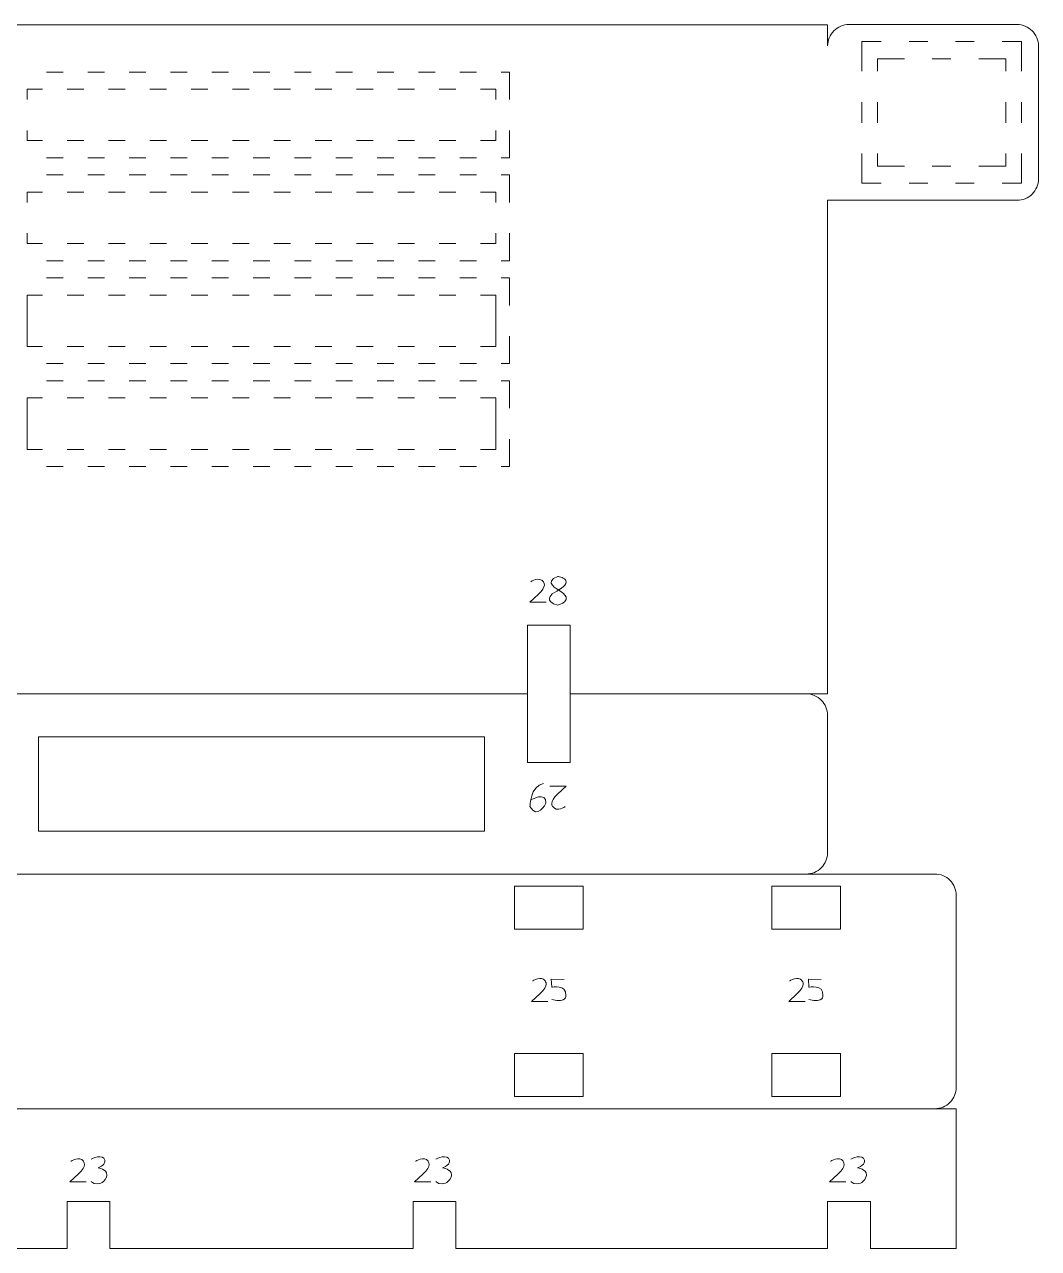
# Model space of a CAD drawing. Header units: centimetres. Extents: x -25 to 25, y -32.5 to 32.5.
# Drawn here: x 10.43 to 17.59, y -24 to -15.37 of the extents above; entities that cross this region are included whole.
import ezdxf

# ---------------------------------------------------------------- set-up
doc = ezdxf.new("R2010")
doc.units = ezdxf.units.CM
doc.header["$MEASUREMENT"] = 0
doc.layers.add('Capa 1', color=7, linetype='Continuous')

msp = doc.modelspace()

# ---------------------------------------------------------------- linework, layer by layer
at = {"layer": 'Capa 1', "color": 250, "lineweight": 9}
for points, knots in [([(10.22779, -20.09162), (10.22779, -20.09162), (10.22779, -19.60742), (10.22779, -19.60742), (10.22779, -19.60742), (10.22779, -19.60742), (9.92521, -19.60742), (9.92521, -19.60742), (9.92521, -19.60742), (9.92521, -19.60742), (9.92521, -20.09162), (9.92521, -20.09162), (9.92521, -20.09162), (9.92521, -20.09162), (8.10964, -20.09162), (8.10964, -20.09162), (8.10964, -20.09162), (8.10964, -20.09162), (8.10964, -16.60907), (8.10964, -16.60907), (8.10964, -16.60907), (8.10964, -16.60907), (6.77267, -16.60907), (6.77267, -16.60907), (6.77267, -16.60907), (6.73257, -16.60912), (6.69405, -16.59311), (6.66576, -16.56486), (6.66576, -16.56486), (6.63747, -16.53657), (6.62141, -16.4979), (6.62141, -16.4578), (6.62141, -16.4578), (6.62141, -16.4578), (6.62141, -15.51972), (6.62141, -15.51972), (6.62141, -15.51972), (6.62136, -15.47962), (6.63727, -15.44119), (6.66562, -15.41281), (6.66562, -15.41281), (6.69396, -15.38442), (6.73257, -15.36845), (6.77267, -15.36845), (6.77267, -15.36845), (6.77267, -15.36845), (7.95833, -15.36845), (7.95833, -15.36845), (7.95833, -15.36845), (7.99842, -15.36841), (8.03699, -15.38437), (8.06529, -15.41266), (8.06529, -15.41266), (8.09358, -15.44091), (8.10959, -15.47962), (8.10964, -15.51972), (8.10964, -15.51972), (8.10964, -15.51972), (8.10964, -15.37108), (8.10964, -15.37108), (8.10964, -15.37108), (8.10964, -15.37108), (16.09818, -15.37108), (16.09818, -15.37108), (16.09818, -15.37108), (16.09818, -15.37108), (16.09818, -15.51972), (16.09818, -15.51972), (16.09818, -15.51972), (16.09818, -15.47962), (16.11404, -15.44119), (16.14239, -15.41281), (16.14239, -15.41281), (16.17073, -15.38442), (16.20939, -15.36845), (16.24949, -15.36845), (16.24949, -15.36845), (16.24949, -15.36845), (17.43514, -15.36845), (17.43514, -15.36845), (17.43514, -15.36845), (17.47524, -15.36841), (17.51386, -15.38451), (17.54206, -15.41266), (17.54206, -15.41266), (17.57026, -15.44086), (17.58641, -15.47962), (17.58641, -15.51972), (17.58641, -15.51972), (17.58641, -15.51972), (17.58641, -16.4578), (17.58641, -16.4578), (17.58641, -16.4578), (17.58646, -16.4979), (17.57035, -16.53652), (17.5422, -16.56472), (17.5422, -16.56472), (17.514, -16.59292), (17.47524, -16.60907), (17.43514, -16.60907), (17.43514, -16.60907), (17.43514, -16.60907), (16.09818, -16.60907), (16.09818, -16.60907), (16.09818, -16.60907), (16.09818, -16.60907), (16.09818, -20.09162), (16.09818, -20.09162), (16.09818, -20.09162), (16.09818, -20.09162), (14.28261, -20.09162), (14.28261, -20.09162), (14.28261, -20.09162), (14.28261, -20.09162), (14.28261, -19.60742), (14.28261, -19.60742), (14.28261, -19.60742), (14.28261, -19.60742), (13.97998, -19.60742), (13.97998, -19.60742), (13.97998, -19.60742), (13.97998, -19.60742), (13.97998, -20.09162), (13.97998, -20.09162), (13.97998, -20.09162), (13.97998, -20.09162), (10.22779, -20.09162), (10.22779, -20.09162)], [0, 0, 0, 0, 0.030303, 0.030303, 0.030303, 0.030303, 0.0606061, 0.0606061, 0.0606061, 0.0606061, 0.0909091, 0.0909091, 0.0909091, 0.0909091, 0.1212121, 0.1212121, 0.1212121, 0.1212121, 0.1515152, 0.1515152, 0.1515152, 0.1515152, 0.1818182, 0.1818182, 0.1818182, 0.1818182, 0.2121212, 0.2121212, 0.2121212, 0.2121212, 0.2424242, 0.2424242, 0.2424242, 0.2424242, 0.2727273, 0.2727273, 0.2727273, 0.2727273, 0.3030303, 0.3030303, 0.3030303, 0.3030303, 0.3333333, 0.3333333, 0.3333333, 0.3333333, 0.3636364, 0.3636364, 0.3636364, 0.3636364, 0.3939394, 0.3939394, 0.3939394, 0.3939394, 0.4242424, 0.4242424, 0.4242424, 0.4242424, 0.4545455, 0.4545455, 0.4545455, 0.4545455, 0.4848485, 0.4848485, 0.4848485, 0.4848485, 0.5151515, 0.5151515, 0.5151515, 0.5151515, 0.5454545, 0.5454545, 0.5454545, 0.5454545, 0.5757576, 0.5757576, 0.5757576, 0.5757576, 0.6060606, 0.6060606, 0.6060606, 0.6060606, 0.6363636, 0.6363636, 0.6363636, 0.6363636, 0.6666667, 0.6666667, 0.6666667, 0.6666667, 0.6969697, 0.6969697, 0.6969697, 0.6969697, 0.7272727, 0.7272727, 0.7272727, 0.7272727, 0.7575758, 0.7575758, 0.7575758, 0.7575758, 0.7878788, 0.7878788, 0.7878788, 0.7878788, 0.8181818, 0.8181818, 0.8181818, 0.8181818, 0.8484848, 0.8484848, 0.8484848, 0.8484848, 0.8787879, 0.8787879, 0.8787879, 0.8787879, 0.9090909, 0.9090909, 0.9090909, 0.9090909, 0.9393939, 0.9393939, 0.9393939, 0.9393939, 1, 1, 1, 1]), ([(14.28256, -20.09162), (14.28256, -20.09162), (14.28256, -20.57581), (14.28256, -20.57581), (14.28256, -20.57581), (14.28256, -20.57581), (13.97998, -20.57581), (13.97998, -20.57581), (13.97998, -20.57581), (13.97998, -20.57581), (13.97998, -20.09162), (13.97998, -20.09162)], [0, 0, 0, 0, 0.25, 0.25, 0.25, 0.25, 0.5, 0.5, 0.5, 0.5, 1, 1, 1, 1]), ([(15.94681, -21.36253), (15.98696, -21.36253), (16.02547, -21.3465), (16.05382, -21.31813), (16.05382, -21.31813), (16.08219, -21.28973), (16.09813, -21.25141), (16.09813, -21.21122), (16.09813, -21.21122), (16.09813, -21.21122), (16.09813, -20.24293), (16.09813, -20.24293), (16.09813, -20.24293), (16.09808, -20.20278), (16.08209, -20.16428), (16.05368, -20.13592), (16.05368, -20.13592), (16.02527, -20.10756), (15.98696, -20.09162), (15.94681, -20.09162)], [0, 0, 0, 0, 0.1666667, 0.1666667, 0.1666667, 0.1666667, 0.3333333, 0.3333333, 0.3333333, 0.3333333, 0.5, 0.5, 0.5, 0.5, 0.6666667, 0.6666667, 0.6666667, 0.6666667, 1, 1, 1, 1]), ([(13.67736, -21.05995), (13.67736, -21.05995), (10.53037, -21.05995), (10.53037, -21.05995), (10.53037, -21.05995), (10.53037, -21.05995), (10.53037, -20.39424), (10.53037, -20.39424), (10.53037, -20.39424), (10.53037, -20.39424), (13.67736, -20.39424), (13.67736, -20.39424), (13.67736, -20.39424), (13.67736, -20.39424), (13.67736, -21.05995), (13.67736, -21.05995)], [0, 0, 0, 0, 0.2, 0.2, 0.2, 0.2, 0.4, 0.4, 0.4, 0.4, 0.6, 0.6, 0.6, 0.6, 1, 1, 1, 1]), ([(16.8546, -23.01828), (16.89475, -23.01823), (16.93327, -23.00227), (16.96161, -22.97383), (16.96161, -22.97383), (16.99, -22.94544), (17.00591, -22.90711), (17.00591, -22.86697), (17.00591, -22.86697), (17.00591, -22.86697), (17.00591, -21.5138), (17.00591, -21.5138), (17.00591, -21.5138), (17.00587, -21.47365), (16.9899, -21.43518), (16.96151, -21.40679), (16.96151, -21.40679), (16.93308, -21.3784), (16.89475, -21.36249), (16.8546, -21.36253), (16.8546, -21.36253), (16.8546, -21.36253), (7.35307, -21.36253), (7.35307, -21.36253), (7.35307, -21.36253), (7.31292, -21.36253), (7.2744, -21.3785), (7.24606, -21.40693), (7.24606, -21.40693), (7.21767, -21.43532), (7.20176, -21.47365), (7.20176, -21.5138), (7.20176, -21.5138), (7.20176, -21.5138), (7.20176, -22.86697), (7.20176, -22.86697), (7.20176, -22.86697), (7.20181, -22.90711), (7.21777, -22.94564), (7.24621, -22.97398), (7.24621, -22.97398), (7.27459, -23.00237), (7.31292, -23.01828), (7.35307, -23.01828)], [0, 0, 0, 0, 0.0833333, 0.0833333, 0.0833333, 0.0833333, 0.1666667, 0.1666667, 0.1666667, 0.1666667, 0.25, 0.25, 0.25, 0.25, 0.3333333, 0.3333333, 0.3333333, 0.3333333, 0.4166667, 0.4166667, 0.4166667, 0.4166667, 0.5, 0.5, 0.5, 0.5, 0.5833333, 0.5833333, 0.5833333, 0.5833333, 0.6666667, 0.6666667, 0.6666667, 0.6666667, 0.75, 0.75, 0.75, 0.75, 0.8333333, 0.8333333, 0.8333333, 0.8333333, 1, 1, 1, 1]), ([(13.88917, -21.75162), (13.88917, -21.75162), (13.88917, -21.44903), (13.88917, -21.44903), (13.88917, -21.44903), (13.88917, -21.44903), (14.37332, -21.44903), (14.37332, -21.44903), (14.37332, -21.44903), (14.37332, -21.44903), (14.37332, -21.75162), (14.37332, -21.75162), (14.37332, -21.75162), (14.37332, -21.75162), (13.88917, -21.75162), (13.88917, -21.75162)], [0, 0, 0, 0, 0.2, 0.2, 0.2, 0.2, 0.4, 0.4, 0.4, 0.4, 0.6, 0.6, 0.6, 0.6, 1, 1, 1, 1]), ([(15.70474, -21.75162), (15.70474, -21.75162), (15.70474, -21.44903), (15.70474, -21.44903), (15.70474, -21.44903), (15.70474, -21.44903), (16.18889, -21.44903), (16.18889, -21.44903), (16.18889, -21.44903), (16.18889, -21.44903), (16.18889, -21.75162), (16.18889, -21.75162), (16.18889, -21.75162), (16.18889, -21.75162), (15.70474, -21.75162), (15.70474, -21.75162)], [0, 0, 0, 0, 0.2, 0.2, 0.2, 0.2, 0.4, 0.4, 0.4, 0.4, 0.6, 0.6, 0.6, 0.6, 1, 1, 1, 1]), ([(13.88917, -22.62917), (13.88917, -22.62917), (13.88917, -22.93176), (13.88917, -22.93176), (13.88917, -22.93176), (13.88917, -22.93176), (14.37332, -22.93176), (14.37332, -22.93176), (14.37332, -22.93176), (14.37332, -22.93176), (14.37332, -22.62917), (14.37332, -22.62917), (14.37332, -22.62917), (14.37332, -22.62917), (13.88917, -22.62917), (13.88917, -22.62917)], [0, 0, 0, 0, 0.2, 0.2, 0.2, 0.2, 0.4, 0.4, 0.4, 0.4, 0.6, 0.6, 0.6, 0.6, 1, 1, 1, 1]), ([(15.70474, -22.62917), (15.70474, -22.62917), (15.70474, -22.93176), (15.70474, -22.93176), (15.70474, -22.93176), (15.70474, -22.93176), (16.18889, -22.93176), (16.18889, -22.93176), (16.18889, -22.93176), (16.18889, -22.93176), (16.18889, -22.62917), (16.18889, -22.62917), (16.18889, -22.62917), (16.18889, -22.62917), (15.70474, -22.62917), (15.70474, -22.62917)], [0, 0, 0, 0, 0.2, 0.2, 0.2, 0.2, 0.4, 0.4, 0.4, 0.4, 0.6, 0.6, 0.6, 0.6, 1, 1, 1, 1]), ([(7.20176, -24.00497), (7.20176, -24.00497), (7.20176, -23.01828), (7.20176, -23.01828), (7.20176, -23.01828), (7.20176, -23.01828), (17.00591, -23.01828), (17.00591, -23.01828), (17.00591, -23.01828), (17.00591, -23.01828), (17.00591, -24.00497), (17.00591, -24.00497), (17.00591, -24.00497), (17.00591, -24.00497), (16.4007, -24.00497), (16.4007, -24.00497), (16.4007, -24.00497), (16.4007, -24.00497), (16.4007, -23.67214), (16.4007, -23.67214), (16.4007, -23.67214), (16.4007, -23.67214), (16.09808, -23.67214), (16.09808, -23.67214), (16.09808, -23.67214), (16.09808, -23.67214), (16.09808, -24.00497), (16.09808, -24.00497), (16.09808, -24.00497), (16.09808, -24.00497), (13.47562, -24.00497), (13.47562, -24.00497), (13.47562, -24.00497), (13.47562, -24.00497), (13.47562, -23.67214), (13.47562, -23.67214), (13.47562, -23.67214), (13.47562, -23.67214), (13.17299, -23.67214), (13.17299, -23.67214), (13.17299, -23.67214), (13.17299, -23.67214), (13.17299, -24.00497), (13.17299, -24.00497), (13.17299, -24.00497), (13.17299, -24.00497), (11.03463, -24.00497), (11.03463, -24.00497), (11.03463, -24.00497), (11.03463, -24.00497), (11.03463, -23.67214), (11.03463, -23.67214), (11.03463, -23.67214), (11.03463, -23.67214), (10.73205, -23.67214), (10.73205, -23.67214), (10.73205, -23.67214), (10.73205, -23.67214), (10.73205, -24.00497), (10.73205, -24.00497), (10.73205, -24.00497), (10.73205, -24.00497), (8.10954, -24.00497), (8.10954, -24.00497), (8.10954, -24.00497), (8.10954, -24.00497), (8.10954, -23.67214), (8.10954, -23.67214), (8.10954, -23.67214), (8.10954, -23.67214), (7.80696, -23.67214), (7.80696, -23.67214), (7.80696, -23.67214), (7.80696, -23.67214), (7.80696, -24.00497), (7.80696, -24.00497), (7.80696, -24.00497), (7.80696, -24.00497), (7.20176, -24.00497), (7.20176, -24.00497)], [0, 0, 0, 0, 0.047619, 0.047619, 0.047619, 0.047619, 0.0952381, 0.0952381, 0.0952381, 0.0952381, 0.1428571, 0.1428571, 0.1428571, 0.1428571, 0.1904762, 0.1904762, 0.1904762, 0.1904762, 0.2380952, 0.2380952, 0.2380952, 0.2380952, 0.2857143, 0.2857143, 0.2857143, 0.2857143, 0.3333333, 0.3333333, 0.3333333, 0.3333333, 0.3809524, 0.3809524, 0.3809524, 0.3809524, 0.4285714, 0.4285714, 0.4285714, 0.4285714, 0.4761905, 0.4761905, 0.4761905, 0.4761905, 0.5238095, 0.5238095, 0.5238095, 0.5238095, 0.5714286, 0.5714286, 0.5714286, 0.5714286, 0.6190476, 0.6190476, 0.6190476, 0.6190476, 0.6666667, 0.6666667, 0.6666667, 0.6666667, 0.7142857, 0.7142857, 0.7142857, 0.7142857, 0.7619048, 0.7619048, 0.7619048, 0.7619048, 0.8095238, 0.8095238, 0.8095238, 0.8095238, 0.8571429, 0.8571429, 0.8571429, 0.8571429, 0.9047619, 0.9047619, 0.9047619, 0.9047619, 1, 1, 1, 1])]:
    msp.add_open_spline(points, degree=3, knots=knots, dxfattribs=at)
at = {"layer": 'Capa 1', "color": 1, "lineweight": 9}
for points, knots in [([(16.34027, -15.69832), (16.34027, -15.69832), (16.34027, -15.48952), (16.34027, -15.48952), (16.34027, -15.48952), (16.34027, -15.48952), (16.47662, -15.48952), (16.47662, -15.48952)], [0, 0, 0, 0, 0.3333333, 0.3333333, 0.3333333, 0.3333333, 1, 1, 1, 1]), ([(16.44953, -15.69832), (16.44953, -15.69832), (16.44953, -15.61058), (16.44953, -15.61058), (16.44953, -15.61058), (16.44953, -15.61058), (16.64056, -15.61058), (16.64056, -15.61058)], [0, 0, 0, 0, 0.3333333, 0.3333333, 0.3333333, 0.3333333, 1, 1, 1, 1]), ([(13.8539, -15.89762), (13.8539, -15.89762), (13.8539, -15.70396), (13.8539, -15.70396), (13.8539, -15.70396), (13.8539, -15.70396), (13.79555, -15.70396), (13.79555, -15.70396)], [0, 0, 0, 0, 0.3333333, 0.3333333, 0.3333333, 0.3333333, 1, 1, 1, 1]), ([(10.55806, -15.82497), (10.55806, -15.82497), (10.45115, -15.82497), (10.45115, -15.82497), (10.45115, -15.82497), (10.45115, -15.82497), (10.45115, -15.89762), (10.45115, -15.89762)], [0, 0, 0, 0, 0.3333333, 0.3333333, 0.3333333, 0.3333333, 1, 1, 1, 1]), ([(13.75666, -15.89762), (13.75666, -15.89762), (13.75666, -15.82497), (13.75666, -15.82497), (13.75666, -15.82497), (13.75666, -15.82497), (13.64971, -15.82497), (13.64971, -15.82497)], [0, 0, 0, 0, 0.3333333, 0.3333333, 0.3333333, 0.3333333, 1, 1, 1, 1]), ([(13.64971, -16.18811), (13.64971, -16.18811), (13.75666, -16.18811), (13.75666, -16.18811), (13.75666, -16.18811), (13.75666, -16.18811), (13.75666, -16.11546), (13.75666, -16.11546)], [0, 0, 0, 0, 0.3333333, 0.3333333, 0.3333333, 0.3333333, 1, 1, 1, 1]), ([(13.79555, -16.30912), (13.79555, -16.30912), (13.8539, -16.30912), (13.8539, -16.30912), (13.8539, -16.30912), (13.8539, -16.30912), (13.8539, -16.11546), (13.8539, -16.11546)], [0, 0, 0, 0, 0.3333333, 0.3333333, 0.3333333, 0.3333333, 1, 1, 1, 1]), ([(16.47662, -16.48811), (16.47662, -16.48811), (16.34027, -16.48811), (16.34027, -16.48811), (16.34027, -16.48811), (16.34027, -16.48811), (16.34027, -16.2793), (16.34027, -16.2793)], [0, 0, 0, 0, 0.3333333, 0.3333333, 0.3333333, 0.3333333, 1, 1, 1, 1]), ([(16.64056, -16.36705), (16.64056, -16.36705), (16.44953, -16.36705), (16.44953, -16.36705), (16.44953, -16.36705), (16.44953, -16.36705), (16.44953, -16.2793), (16.44953, -16.2793)], [0, 0, 0, 0, 0.3333333, 0.3333333, 0.3333333, 0.3333333, 1, 1, 1, 1]), ([(17.3561, -16.2793), (17.3561, -16.2793), (17.3561, -16.36705), (17.3561, -16.36705), (17.3561, -16.36705), (17.3561, -16.36705), (17.16511, -16.36705), (17.16511, -16.36705)], [0, 0, 0, 0, 0.3333333, 0.3333333, 0.3333333, 0.3333333, 1, 1, 1, 1]), ([(17.4654, -16.2793), (17.4654, -16.2793), (17.4654, -16.48811), (17.4654, -16.48811), (17.4654, -16.48811), (17.4654, -16.48811), (17.32904, -16.48811), (17.32904, -16.48811)], [0, 0, 0, 0, 0.3333333, 0.3333333, 0.3333333, 0.3333333, 1, 1, 1, 1]), ([(13.8539, -16.62384), (13.8539, -16.62384), (13.8539, -16.43018), (13.8539, -16.43018), (13.8539, -16.43018), (13.8539, -16.43018), (13.79555, -16.43018), (13.79555, -16.43018)], [0, 0, 0, 0, 0.3333333, 0.3333333, 0.3333333, 0.3333333, 1, 1, 1, 1]), ([(10.55806, -16.55124), (10.55806, -16.55124), (10.45115, -16.55124), (10.45115, -16.55124), (10.45115, -16.55124), (10.45115, -16.55124), (10.45115, -16.62384), (10.45115, -16.62384)], [0, 0, 0, 0, 0.3333333, 0.3333333, 0.3333333, 0.3333333, 1, 1, 1, 1]), ([(13.75666, -16.62384), (13.75666, -16.62384), (13.75666, -16.55124), (13.75666, -16.55124), (13.75666, -16.55124), (13.75666, -16.55124), (13.64971, -16.55124), (13.64971, -16.55124)], [0, 0, 0, 0, 0.3333333, 0.3333333, 0.3333333, 0.3333333, 1, 1, 1, 1]), ([(13.64971, -16.91432), (13.64971, -16.91432), (13.75666, -16.91432), (13.75666, -16.91432), (13.75666, -16.91432), (13.75666, -16.91432), (13.75666, -16.84173), (13.75666, -16.84173)], [0, 0, 0, 0, 0.3333333, 0.3333333, 0.3333333, 0.3333333, 1, 1, 1, 1]), ([(13.79555, -17.03538), (13.79555, -17.03538), (13.8539, -17.03538), (13.8539, -17.03538), (13.8539, -17.03538), (13.8539, -17.03538), (13.8539, -16.84173), (13.8539, -16.84173)], [0, 0, 0, 0, 0.3333333, 0.3333333, 0.3333333, 0.3333333, 1, 1, 1, 1]), ([(13.8539, -17.35006), (13.8539, -17.35006), (13.8539, -17.1564), (13.8539, -17.1564), (13.8539, -17.1564), (13.8539, -17.1564), (13.79555, -17.1564), (13.79555, -17.1564)], [0, 0, 0, 0, 0.3333333, 0.3333333, 0.3333333, 0.3333333, 1, 1, 1, 1]), ([(10.55806, -17.27746), (10.55806, -17.27746), (10.45115, -17.27746), (10.45115, -17.27746), (10.45115, -17.27746), (10.45115, -17.27746), (10.45115, -17.64054), (10.45115, -17.64054)], [0, 0, 0, 0, 0.3333333, 0.3333333, 0.3333333, 0.3333333, 1, 1, 1, 1]), ([(13.64971, -17.64054), (13.64971, -17.64054), (13.75666, -17.64054), (13.75666, -17.64054), (13.75666, -17.64054), (13.75666, -17.64054), (13.75666, -17.27746), (13.75666, -17.27746), (13.75666, -17.27746), (13.75666, -17.27746), (13.64971, -17.27746), (13.64971, -17.27746)], [0, 0, 0, 0, 0.25, 0.25, 0.25, 0.25, 0.5, 0.5, 0.5, 0.5, 1, 1, 1, 1]), ([(13.79555, -17.7616), (13.79555, -17.7616), (13.8539, -17.7616), (13.8539, -17.7616), (13.8539, -17.7616), (13.8539, -17.7616), (13.8539, -17.56794), (13.8539, -17.56794)], [0, 0, 0, 0, 0.3333333, 0.3333333, 0.3333333, 0.3333333, 1, 1, 1, 1]), ([(13.8539, -18.07632), (13.8539, -18.07632), (13.8539, -17.88266), (13.8539, -17.88266), (13.8539, -17.88266), (13.8539, -17.88266), (13.79555, -17.88266), (13.79555, -17.88266)], [0, 0, 0, 0, 0.3333333, 0.3333333, 0.3333333, 0.3333333, 1, 1, 1, 1]), ([(10.55806, -18.00368), (10.55806, -18.00368), (10.45115, -18.00368), (10.45115, -18.00368), (10.45115, -18.00368), (10.45115, -18.00368), (10.45115, -18.36681), (10.45115, -18.36681)], [0, 0, 0, 0, 0.3333333, 0.3333333, 0.3333333, 0.3333333, 1, 1, 1, 1]), ([(13.64971, -18.36681), (13.64971, -18.36681), (13.75666, -18.36681), (13.75666, -18.36681), (13.75666, -18.36681), (13.75666, -18.36681), (13.75666, -18.00368), (13.75666, -18.00368), (13.75666, -18.00368), (13.75666, -18.00368), (13.64971, -18.00368), (13.64971, -18.00368)], [0, 0, 0, 0, 0.25, 0.25, 0.25, 0.25, 0.5, 0.5, 0.5, 0.5, 1, 1, 1, 1]), ([(13.79555, -18.48782), (13.79555, -18.48782), (13.8539, -18.48782), (13.8539, -18.48782), (13.8539, -18.48782), (13.8539, -18.48782), (13.8539, -18.29416), (13.8539, -18.29416)], [0, 0, 0, 0, 0.3333333, 0.3333333, 0.3333333, 0.3333333, 1, 1, 1, 1])]:
    msp.add_open_spline(points, degree=3, knots=knots, dxfattribs=at)
for points in [[(16.67331, -15.48952), (16.67331, -15.48952), (16.80445, -15.48952), (16.80445, -15.48952)], [(17.00117, -15.48952), (17.00117, -15.48952), (17.13231, -15.48952), (17.13231, -15.48952)], [(17.32904, -15.48952), (17.32904, -15.48952), (17.4654, -15.48952), (17.4654, -15.48952)], [(17.4654, -15.48952), (17.4654, -15.48952), (17.4654, -15.69832), (17.4654, -15.69832)], [(16.83724, -15.61058), (16.83724, -15.61058), (16.96838, -15.61058), (16.96838, -15.61058)], [(17.16511, -15.61058), (17.16511, -15.61058), (17.3561, -15.61058), (17.3561, -15.61058)], [(17.3561, -15.61058), (17.3561, -15.61058), (17.3561, -15.69832), (17.3561, -15.69832)], [(10.7039, -15.70396), (10.7039, -15.70396), (10.58724, -15.70396), (10.58724, -15.70396)], [(10.99558, -15.70396), (10.99558, -15.70396), (10.87892, -15.70396), (10.87892, -15.70396)], [(11.28722, -15.70396), (11.28722, -15.70396), (11.17056, -15.70396), (11.17056, -15.70396)], [(11.5789, -15.70396), (11.5789, -15.70396), (11.46224, -15.70396), (11.46224, -15.70396)], [(11.87058, -15.70396), (11.87058, -15.70396), (11.75391, -15.70396), (11.75391, -15.70396)], [(12.16222, -15.70396), (12.16222, -15.70396), (12.04555, -15.70396), (12.04555, -15.70396)], [(12.4539, -15.70396), (12.4539, -15.70396), (12.33723, -15.70396), (12.33723, -15.70396)], [(12.74557, -15.70396), (12.74557, -15.70396), (12.62891, -15.70396), (12.62891, -15.70396)], [(13.03721, -15.70396), (13.03721, -15.70396), (12.92055, -15.70396), (12.92055, -15.70396)], [(13.32889, -15.70396), (13.32889, -15.70396), (13.21223, -15.70396), (13.21223, -15.70396)], [(13.62057, -15.70396), (13.62057, -15.70396), (13.50391, -15.70396), (13.50391, -15.70396)], [(10.84974, -15.82497), (10.84974, -15.82497), (10.73308, -15.82497), (10.73308, -15.82497)], [(11.14142, -15.82497), (11.14142, -15.82497), (11.02476, -15.82497), (11.02476, -15.82497)], [(11.43306, -15.82497), (11.43306, -15.82497), (11.3164, -15.82497), (11.3164, -15.82497)], [(11.72474, -15.82497), (11.72474, -15.82497), (11.60807, -15.82497), (11.60807, -15.82497)], [(12.01642, -15.82497), (12.01642, -15.82497), (11.89975, -15.82497), (11.89975, -15.82497)], [(12.30806, -15.82497), (12.30806, -15.82497), (12.19139, -15.82497), (12.19139, -15.82497)], [(12.59973, -15.82497), (12.59973, -15.82497), (12.48307, -15.82497), (12.48307, -15.82497)], [(12.89141, -15.82497), (12.89141, -15.82497), (12.77471, -15.82497), (12.77471, -15.82497)], [(13.18305, -15.82497), (13.18305, -15.82497), (13.06639, -15.82497), (13.06639, -15.82497)], [(13.47473, -15.82497), (13.47473, -15.82497), (13.35807, -15.82497), (13.35807, -15.82497)], [(16.34027, -16.06146), (16.34027, -16.06146), (16.34027, -15.91621), (16.34027, -15.91621)], [(16.44953, -16.06146), (16.44953, -16.06146), (16.44953, -15.91621), (16.44953, -15.91621)], [(17.3561, -15.91621), (17.3561, -15.91621), (17.3561, -16.06146), (17.3561, -16.06146)], [(17.4654, -15.91621), (17.4654, -15.91621), (17.4654, -16.06146), (17.4654, -16.06146)], [(10.45115, -16.11546), (10.45115, -16.11546), (10.45115, -16.18811), (10.45115, -16.18811)], [(10.45115, -16.18811), (10.45115, -16.18811), (10.55806, -16.18811), (10.55806, -16.18811)], [(10.73308, -16.18811), (10.73308, -16.18811), (10.84974, -16.18811), (10.84974, -16.18811)], [(11.02476, -16.18811), (11.02476, -16.18811), (11.14142, -16.18811), (11.14142, -16.18811)], [(11.3164, -16.18811), (11.3164, -16.18811), (11.43306, -16.18811), (11.43306, -16.18811)], [(11.60807, -16.18811), (11.60807, -16.18811), (11.72474, -16.18811), (11.72474, -16.18811)], [(11.89975, -16.18811), (11.89975, -16.18811), (12.01642, -16.18811), (12.01642, -16.18811)], [(12.19139, -16.18811), (12.19139, -16.18811), (12.30806, -16.18811), (12.30806, -16.18811)], [(12.48307, -16.18811), (12.48307, -16.18811), (12.59973, -16.18811), (12.59973, -16.18811)], [(12.77471, -16.18811), (12.77471, -16.18811), (12.89141, -16.18811), (12.89141, -16.18811)], [(13.06639, -16.18811), (13.06639, -16.18811), (13.18305, -16.18811), (13.18305, -16.18811)], [(13.35807, -16.18811), (13.35807, -16.18811), (13.47473, -16.18811), (13.47473, -16.18811)], [(10.58724, -16.30912), (10.58724, -16.30912), (10.7039, -16.30912), (10.7039, -16.30912)], [(10.87892, -16.30912), (10.87892, -16.30912), (10.99558, -16.30912), (10.99558, -16.30912)], [(11.17056, -16.30912), (11.17056, -16.30912), (11.28722, -16.30912), (11.28722, -16.30912)], [(11.46224, -16.30912), (11.46224, -16.30912), (11.5789, -16.30912), (11.5789, -16.30912)], [(11.75391, -16.30912), (11.75391, -16.30912), (11.87058, -16.30912), (11.87058, -16.30912)], [(12.04555, -16.30912), (12.04555, -16.30912), (12.16222, -16.30912), (12.16222, -16.30912)], [(12.33723, -16.30912), (12.33723, -16.30912), (12.4539, -16.30912), (12.4539, -16.30912)], [(12.62891, -16.30912), (12.62891, -16.30912), (12.74557, -16.30912), (12.74557, -16.30912)], [(12.92055, -16.30912), (12.92055, -16.30912), (13.03721, -16.30912), (13.03721, -16.30912)], [(13.21223, -16.30912), (13.21223, -16.30912), (13.32889, -16.30912), (13.32889, -16.30912)], [(13.50391, -16.30912), (13.50391, -16.30912), (13.62057, -16.30912), (13.62057, -16.30912)], [(16.96838, -16.36705), (16.96838, -16.36705), (16.83724, -16.36705), (16.83724, -16.36705)], [(10.7039, -16.43018), (10.7039, -16.43018), (10.58724, -16.43018), (10.58724, -16.43018)], [(10.99558, -16.43018), (10.99558, -16.43018), (10.87892, -16.43018), (10.87892, -16.43018)], [(11.28722, -16.43018), (11.28722, -16.43018), (11.17056, -16.43018), (11.17056, -16.43018)], [(11.5789, -16.43018), (11.5789, -16.43018), (11.46224, -16.43018), (11.46224, -16.43018)], [(11.87058, -16.43018), (11.87058, -16.43018), (11.75391, -16.43018), (11.75391, -16.43018)], [(12.16222, -16.43018), (12.16222, -16.43018), (12.04555, -16.43018), (12.04555, -16.43018)], [(12.4539, -16.43018), (12.4539, -16.43018), (12.33723, -16.43018), (12.33723, -16.43018)], [(12.74557, -16.43018), (12.74557, -16.43018), (12.62891, -16.43018), (12.62891, -16.43018)], [(13.03721, -16.43018), (13.03721, -16.43018), (12.92055, -16.43018), (12.92055, -16.43018)], [(13.32889, -16.43018), (13.32889, -16.43018), (13.21223, -16.43018), (13.21223, -16.43018)], [(13.62057, -16.43018), (13.62057, -16.43018), (13.50391, -16.43018), (13.50391, -16.43018)], [(16.80445, -16.48811), (16.80445, -16.48811), (16.67331, -16.48811), (16.67331, -16.48811)], [(17.13231, -16.48811), (17.13231, -16.48811), (17.00117, -16.48811), (17.00117, -16.48811)], [(10.84974, -16.55124), (10.84974, -16.55124), (10.73308, -16.55124), (10.73308, -16.55124)], [(11.14142, -16.55124), (11.14142, -16.55124), (11.02476, -16.55124), (11.02476, -16.55124)], [(11.43306, -16.55124), (11.43306, -16.55124), (11.3164, -16.55124), (11.3164, -16.55124)], [(11.72474, -16.55124), (11.72474, -16.55124), (11.60807, -16.55124), (11.60807, -16.55124)], [(12.01642, -16.55124), (12.01642, -16.55124), (11.89975, -16.55124), (11.89975, -16.55124)], [(12.30806, -16.55124), (12.30806, -16.55124), (12.19139, -16.55124), (12.19139, -16.55124)], [(12.59973, -16.55124), (12.59973, -16.55124), (12.48307, -16.55124), (12.48307, -16.55124)], [(12.89141, -16.55124), (12.89141, -16.55124), (12.77471, -16.55124), (12.77471, -16.55124)], [(13.18305, -16.55124), (13.18305, -16.55124), (13.06639, -16.55124), (13.06639, -16.55124)], [(13.47473, -16.55124), (13.47473, -16.55124), (13.35807, -16.55124), (13.35807, -16.55124)], [(10.45115, -16.84173), (10.45115, -16.84173), (10.45115, -16.91432), (10.45115, -16.91432)], [(10.45115, -16.91432), (10.45115, -16.91432), (10.55806, -16.91432), (10.55806, -16.91432)], [(10.73308, -16.91432), (10.73308, -16.91432), (10.84974, -16.91432), (10.84974, -16.91432)], [(11.02476, -16.91432), (11.02476, -16.91432), (11.14142, -16.91432), (11.14142, -16.91432)], [(11.3164, -16.91432), (11.3164, -16.91432), (11.43306, -16.91432), (11.43306, -16.91432)], [(11.60807, -16.91432), (11.60807, -16.91432), (11.72474, -16.91432), (11.72474, -16.91432)], [(11.89975, -16.91432), (11.89975, -16.91432), (12.01642, -16.91432), (12.01642, -16.91432)], [(12.19139, -16.91432), (12.19139, -16.91432), (12.30806, -16.91432), (12.30806, -16.91432)], [(12.48307, -16.91432), (12.48307, -16.91432), (12.59973, -16.91432), (12.59973, -16.91432)], [(12.77471, -16.91432), (12.77471, -16.91432), (12.89141, -16.91432), (12.89141, -16.91432)], [(13.06639, -16.91432), (13.06639, -16.91432), (13.18305, -16.91432), (13.18305, -16.91432)], [(13.35807, -16.91432), (13.35807, -16.91432), (13.47473, -16.91432), (13.47473, -16.91432)], [(10.58724, -17.03538), (10.58724, -17.03538), (10.7039, -17.03538), (10.7039, -17.03538)], [(10.87892, -17.03538), (10.87892, -17.03538), (10.99558, -17.03538), (10.99558, -17.03538)], [(11.17056, -17.03538), (11.17056, -17.03538), (11.28722, -17.03538), (11.28722, -17.03538)], [(11.46224, -17.03538), (11.46224, -17.03538), (11.5789, -17.03538), (11.5789, -17.03538)], [(11.75391, -17.03538), (11.75391, -17.03538), (11.87058, -17.03538), (11.87058, -17.03538)], [(12.04555, -17.03538), (12.04555, -17.03538), (12.16222, -17.03538), (12.16222, -17.03538)], [(12.33723, -17.03538), (12.33723, -17.03538), (12.4539, -17.03538), (12.4539, -17.03538)], [(12.62891, -17.03538), (12.62891, -17.03538), (12.74557, -17.03538), (12.74557, -17.03538)], [(12.92055, -17.03538), (12.92055, -17.03538), (13.03721, -17.03538), (13.03721, -17.03538)], [(13.21223, -17.03538), (13.21223, -17.03538), (13.32889, -17.03538), (13.32889, -17.03538)], [(13.50391, -17.03538), (13.50391, -17.03538), (13.62057, -17.03538), (13.62057, -17.03538)], [(10.7039, -17.1564), (10.7039, -17.1564), (10.58724, -17.1564), (10.58724, -17.1564)], [(10.99558, -17.1564), (10.99558, -17.1564), (10.87892, -17.1564), (10.87892, -17.1564)], [(11.28722, -17.1564), (11.28722, -17.1564), (11.17056, -17.1564), (11.17056, -17.1564)], [(11.5789, -17.1564), (11.5789, -17.1564), (11.46224, -17.1564), (11.46224, -17.1564)], [(11.87058, -17.1564), (11.87058, -17.1564), (11.75391, -17.1564), (11.75391, -17.1564)], [(12.16222, -17.1564), (12.16222, -17.1564), (12.04555, -17.1564), (12.04555, -17.1564)], [(12.4539, -17.1564), (12.4539, -17.1564), (12.33723, -17.1564), (12.33723, -17.1564)], [(12.74557, -17.1564), (12.74557, -17.1564), (12.62891, -17.1564), (12.62891, -17.1564)], [(13.03721, -17.1564), (13.03721, -17.1564), (12.92055, -17.1564), (12.92055, -17.1564)], [(13.32889, -17.1564), (13.32889, -17.1564), (13.21223, -17.1564), (13.21223, -17.1564)], [(13.62057, -17.1564), (13.62057, -17.1564), (13.50391, -17.1564), (13.50391, -17.1564)], [(10.84974, -17.27746), (10.84974, -17.27746), (10.73308, -17.27746), (10.73308, -17.27746)], [(11.14142, -17.27746), (11.14142, -17.27746), (11.02476, -17.27746), (11.02476, -17.27746)], [(11.43306, -17.27746), (11.43306, -17.27746), (11.3164, -17.27746), (11.3164, -17.27746)], [(11.72474, -17.27746), (11.72474, -17.27746), (11.60807, -17.27746), (11.60807, -17.27746)], [(12.01642, -17.27746), (12.01642, -17.27746), (11.89975, -17.27746), (11.89975, -17.27746)], [(12.30806, -17.27746), (12.30806, -17.27746), (12.19139, -17.27746), (12.19139, -17.27746)], [(12.59973, -17.27746), (12.59973, -17.27746), (12.48307, -17.27746), (12.48307, -17.27746)], [(12.89141, -17.27746), (12.89141, -17.27746), (12.77471, -17.27746), (12.77471, -17.27746)], [(13.18305, -17.27746), (13.18305, -17.27746), (13.06639, -17.27746), (13.06639, -17.27746)], [(13.47473, -17.27746), (13.47473, -17.27746), (13.35807, -17.27746), (13.35807, -17.27746)], [(10.45115, -17.64054), (10.45115, -17.64054), (10.55806, -17.64054), (10.55806, -17.64054)], [(10.73308, -17.64054), (10.73308, -17.64054), (10.84974, -17.64054), (10.84974, -17.64054)], [(11.02476, -17.64054), (11.02476, -17.64054), (11.14142, -17.64054), (11.14142, -17.64054)], [(11.3164, -17.64054), (11.3164, -17.64054), (11.43306, -17.64054), (11.43306, -17.64054)], [(11.60807, -17.64054), (11.60807, -17.64054), (11.72474, -17.64054), (11.72474, -17.64054)], [(11.89975, -17.64054), (11.89975, -17.64054), (12.01642, -17.64054), (12.01642, -17.64054)], [(12.19139, -17.64054), (12.19139, -17.64054), (12.30806, -17.64054), (12.30806, -17.64054)], [(12.48307, -17.64054), (12.48307, -17.64054), (12.59973, -17.64054), (12.59973, -17.64054)], [(12.77471, -17.64054), (12.77471, -17.64054), (12.89141, -17.64054), (12.89141, -17.64054)], [(13.06639, -17.64054), (13.06639, -17.64054), (13.18305, -17.64054), (13.18305, -17.64054)], [(13.35807, -17.64054), (13.35807, -17.64054), (13.47473, -17.64054), (13.47473, -17.64054)], [(10.58724, -17.7616), (10.58724, -17.7616), (10.7039, -17.7616), (10.7039, -17.7616)], [(10.87892, -17.7616), (10.87892, -17.7616), (10.99558, -17.7616), (10.99558, -17.7616)], [(11.17056, -17.7616), (11.17056, -17.7616), (11.28722, -17.7616), (11.28722, -17.7616)], [(11.46224, -17.7616), (11.46224, -17.7616), (11.5789, -17.7616), (11.5789, -17.7616)], [(11.75391, -17.7616), (11.75391, -17.7616), (11.87058, -17.7616), (11.87058, -17.7616)], [(12.04555, -17.7616), (12.04555, -17.7616), (12.16222, -17.7616), (12.16222, -17.7616)], [(12.33723, -17.7616), (12.33723, -17.7616), (12.4539, -17.7616), (12.4539, -17.7616)], [(12.62891, -17.7616), (12.62891, -17.7616), (12.74557, -17.7616), (12.74557, -17.7616)], [(12.92055, -17.7616), (12.92055, -17.7616), (13.03721, -17.7616), (13.03721, -17.7616)], [(13.21223, -17.7616), (13.21223, -17.7616), (13.32889, -17.7616), (13.32889, -17.7616)], [(13.50391, -17.7616), (13.50391, -17.7616), (13.62057, -17.7616), (13.62057, -17.7616)], [(10.7039, -17.88266), (10.7039, -17.88266), (10.58724, -17.88266), (10.58724, -17.88266)], [(10.99558, -17.88266), (10.99558, -17.88266), (10.87892, -17.88266), (10.87892, -17.88266)], [(11.28722, -17.88266), (11.28722, -17.88266), (11.17056, -17.88266), (11.17056, -17.88266)], [(11.5789, -17.88266), (11.5789, -17.88266), (11.46224, -17.88266), (11.46224, -17.88266)], [(11.87058, -17.88266), (11.87058, -17.88266), (11.75391, -17.88266), (11.75391, -17.88266)], [(12.16222, -17.88266), (12.16222, -17.88266), (12.04555, -17.88266), (12.04555, -17.88266)], [(12.4539, -17.88266), (12.4539, -17.88266), (12.33723, -17.88266), (12.33723, -17.88266)], [(12.74557, -17.88266), (12.74557, -17.88266), (12.62891, -17.88266), (12.62891, -17.88266)], [(13.03721, -17.88266), (13.03721, -17.88266), (12.92055, -17.88266), (12.92055, -17.88266)], [(13.32889, -17.88266), (13.32889, -17.88266), (13.21223, -17.88266), (13.21223, -17.88266)], [(13.62057, -17.88266), (13.62057, -17.88266), (13.50391, -17.88266), (13.50391, -17.88266)], [(10.84974, -18.00368), (10.84974, -18.00368), (10.73308, -18.00368), (10.73308, -18.00368)], [(11.14142, -18.00368), (11.14142, -18.00368), (11.02476, -18.00368), (11.02476, -18.00368)], [(11.43306, -18.00368), (11.43306, -18.00368), (11.3164, -18.00368), (11.3164, -18.00368)], [(11.72474, -18.00368), (11.72474, -18.00368), (11.60807, -18.00368), (11.60807, -18.00368)], [(12.01642, -18.00368), (12.01642, -18.00368), (11.89975, -18.00368), (11.89975, -18.00368)], [(12.30806, -18.00368), (12.30806, -18.00368), (12.19139, -18.00368), (12.19139, -18.00368)], [(12.59973, -18.00368), (12.59973, -18.00368), (12.48307, -18.00368), (12.48307, -18.00368)], [(12.89141, -18.00368), (12.89141, -18.00368), (12.77471, -18.00368), (12.77471, -18.00368)], [(13.18305, -18.00368), (13.18305, -18.00368), (13.06639, -18.00368), (13.06639, -18.00368)], [(13.47473, -18.00368), (13.47473, -18.00368), (13.35807, -18.00368), (13.35807, -18.00368)], [(10.45115, -18.36681), (10.45115, -18.36681), (10.55806, -18.36681), (10.55806, -18.36681)], [(10.73308, -18.36681), (10.73308, -18.36681), (10.84974, -18.36681), (10.84974, -18.36681)], [(11.02476, -18.36681), (11.02476, -18.36681), (11.14142, -18.36681), (11.14142, -18.36681)], [(11.3164, -18.36681), (11.3164, -18.36681), (11.43306, -18.36681), (11.43306, -18.36681)], [(11.60807, -18.36681), (11.60807, -18.36681), (11.72474, -18.36681), (11.72474, -18.36681)], [(11.89975, -18.36681), (11.89975, -18.36681), (12.01642, -18.36681), (12.01642, -18.36681)], [(12.19139, -18.36681), (12.19139, -18.36681), (12.30806, -18.36681), (12.30806, -18.36681)], [(12.48307, -18.36681), (12.48307, -18.36681), (12.59973, -18.36681), (12.59973, -18.36681)], [(12.77471, -18.36681), (12.77471, -18.36681), (12.89141, -18.36681), (12.89141, -18.36681)], [(13.06639, -18.36681), (13.06639, -18.36681), (13.18305, -18.36681), (13.18305, -18.36681)], [(13.35807, -18.36681), (13.35807, -18.36681), (13.47473, -18.36681), (13.47473, -18.36681)], [(10.58724, -18.48782), (10.58724, -18.48782), (10.7039, -18.48782), (10.7039, -18.48782)], [(10.87892, -18.48782), (10.87892, -18.48782), (10.99558, -18.48782), (10.99558, -18.48782)], [(11.17056, -18.48782), (11.17056, -18.48782), (11.28722, -18.48782), (11.28722, -18.48782)], [(11.46224, -18.48782), (11.46224, -18.48782), (11.5789, -18.48782), (11.5789, -18.48782)], [(11.75391, -18.48782), (11.75391, -18.48782), (11.87058, -18.48782), (11.87058, -18.48782)], [(12.04555, -18.48782), (12.04555, -18.48782), (12.16222, -18.48782), (12.16222, -18.48782)], [(12.33723, -18.48782), (12.33723, -18.48782), (12.4539, -18.48782), (12.4539, -18.48782)], [(12.62891, -18.48782), (12.62891, -18.48782), (12.74557, -18.48782), (12.74557, -18.48782)], [(12.92055, -18.48782), (12.92055, -18.48782), (13.03721, -18.48782), (13.03721, -18.48782)], [(13.21223, -18.48782), (13.21223, -18.48782), (13.32889, -18.48782), (13.32889, -18.48782)], [(13.50391, -18.48782), (13.50391, -18.48782), (13.62057, -18.48782), (13.62057, -18.48782)]]:
    msp.add_open_spline(points, degree=3, dxfattribs=at)
at = {"layer": 'Capa 1', "color": 22, "lineweight": 5}
for points, knots in [([(14.0037, -19.30062), (14.0037, -19.30062), (14.06553, -19.25981), (14.09269, -19.30062), (14.09269, -19.30062), (14.09269, -19.30062), (14.12361, -19.33152), (14.05562, -19.39086)], [0, 0, 0, 0, 0.3333333, 0.3333333, 0.3333333, 0.3333333, 1, 1, 1, 1]), ([(14.19906, -19.35661), (14.19906, -19.35661), (14.08725, -19.3029), (14.19432, -19.26243), (14.19432, -19.26243), (14.19432, -19.26243), (14.35102, -19.28361), (14.15501, -19.38628), (14.15501, -19.38628), (14.15501, -19.38628), (14.09135, -19.44165), (14.19466, -19.46529), (14.19466, -19.46529), (14.19466, -19.46529), (14.32807, -19.43399), (14.19906, -19.35661)], [0, 0, 0, 0, 0.2, 0.2, 0.2, 0.2, 0.4, 0.4, 0.4, 0.4, 0.6, 0.6, 0.6, 0.6, 1, 1, 1, 1]), ([(14.05562, -19.39086), (14.05562, -19.39086), (13.99754, -19.44524), (13.99754, -19.44524), (13.99754, -19.44524), (13.99754, -19.44524), (14.11286, -19.44524), (14.11286, -19.44524)], [0, 0, 0, 0, 0.3333333, 0.3333333, 0.3333333, 0.3333333, 1, 1, 1, 1]), ([(14.00332, -20.83975), (14.00332, -20.83975), (14.11799, -20.77496), (14.10977, -20.86342), (14.10977, -20.86342), (14.10977, -20.86342), (14.05009, -20.98305), (13.99844, -20.88534), (13.99844, -20.88534), (13.99844, -20.88534), (13.99891, -20.74021), (14.09351, -20.72396)], [0, 0, 0, 0, 0.25, 0.25, 0.25, 0.25, 0.5, 0.5, 0.5, 0.5, 1, 1, 1, 1]), ([(14.2476, -20.88709), (14.2476, -20.88709), (14.18577, -20.9279), (14.15861, -20.88709), (14.15861, -20.88709), (14.15861, -20.88709), (14.12769, -20.85619), (14.19568, -20.79685)], [0, 0, 0, 0, 0.3333333, 0.3333333, 0.3333333, 0.3333333, 1, 1, 1, 1]), ([(14.19568, -20.79685), (14.19568, -20.79685), (14.25376, -20.74247), (14.25376, -20.74247), (14.25376, -20.74247), (14.25376, -20.74247), (14.13844, -20.74247), (14.13844, -20.74247)], [0, 0, 0, 0, 0.3333333, 0.3333333, 0.3333333, 0.3333333, 1, 1, 1, 1]), ([(14.01623, -22.11702), (14.01623, -22.11702), (14.07806, -22.07621), (14.10522, -22.11702), (14.10522, -22.11702), (14.10522, -22.11702), (14.13614, -22.14792), (14.06815, -22.20726)], [0, 0, 0, 0, 0.3333333, 0.3333333, 0.3333333, 0.3333333, 1, 1, 1, 1]), ([(14.24042, -22.10605), (14.24042, -22.10605), (14.14895, -22.1055), (14.14895, -22.1055), (14.14895, -22.1055), (14.14895, -22.1055), (14.15224, -22.16188), (14.15224, -22.16188)], [0, 0, 0, 0, 0.3333333, 0.3333333, 0.3333333, 0.3333333, 1, 1, 1, 1]), ([(15.82975, -22.11702), (15.82975, -22.11702), (15.89158, -22.07621), (15.91874, -22.11702), (15.91874, -22.11702), (15.91874, -22.11702), (15.94966, -22.14792), (15.88167, -22.20726)], [0, 0, 0, 0, 0.3333333, 0.3333333, 0.3333333, 0.3333333, 1, 1, 1, 1]), ([(16.05394, -22.10605), (16.05394, -22.10605), (15.96247, -22.1055), (15.96247, -22.1055), (15.96247, -22.1055), (15.96247, -22.1055), (15.96576, -22.16188), (15.96576, -22.16188)], [0, 0, 0, 0, 0.3333333, 0.3333333, 0.3333333, 0.3333333, 1, 1, 1, 1]), ([(14.15224, -22.16188), (14.15224, -22.16188), (14.25733, -22.13782), (14.25115, -22.21905), (14.25115, -22.21905), (14.25115, -22.21905), (14.26226, -22.27474), (14.15224, -22.24753)], [0, 0, 0, 0, 0.3333333, 0.3333333, 0.3333333, 0.3333333, 1, 1, 1, 1]), ([(15.96576, -22.16188), (15.96576, -22.16188), (16.07085, -22.13782), (16.06467, -22.21905), (16.06467, -22.21905), (16.06467, -22.21905), (16.07578, -22.27474), (15.96576, -22.24753)], [0, 0, 0, 0, 0.3333333, 0.3333333, 0.3333333, 0.3333333, 1, 1, 1, 1]), ([(14.06815, -22.20726), (14.06815, -22.20726), (14.01007, -22.26164), (14.01007, -22.26164), (14.01007, -22.26164), (14.01007, -22.26164), (14.12539, -22.26164), (14.12539, -22.26164)], [0, 0, 0, 0, 0.3333333, 0.3333333, 0.3333333, 0.3333333, 1, 1, 1, 1]), ([(15.88167, -22.20726), (15.88167, -22.20726), (15.82359, -22.26164), (15.82359, -22.26164), (15.82359, -22.26164), (15.82359, -22.26164), (15.93891, -22.26164), (15.93891, -22.26164)], [0, 0, 0, 0, 0.3333333, 0.3333333, 0.3333333, 0.3333333, 1, 1, 1, 1]), ([(10.75868, -23.38955), (10.75868, -23.38955), (10.82051, -23.34874), (10.84767, -23.38955), (10.84767, -23.38955), (10.84767, -23.38955), (10.87859, -23.42045), (10.8106, -23.47979)], [0, 0, 0, 0, 0.3333333, 0.3333333, 0.3333333, 0.3333333, 1, 1, 1, 1]), ([(10.90314, -23.53095), (10.90314, -23.53095), (10.91037, -23.54943), (10.94642, -23.54823), (10.94642, -23.54823), (10.96513, -23.54761), (10.97853, -23.54092), (10.98825, -23.53327), (10.98825, -23.53327), (11.01195, -23.51457), (11.01317, -23.48553), (11.01317, -23.48553), (11.01317, -23.48553), (11.01195, -23.44382), (10.95073, -23.43578), (10.95073, -23.43578), (10.95073, -23.43578), (11.01069, -23.41349), (10.99832, -23.38136), (10.99832, -23.38136), (10.99832, -23.38136), (10.98968, -23.33193), (10.90314, -23.37392), (10.90314, -23.37392)], [0, 0, 0, 0, 0.1428571, 0.1428571, 0.1428571, 0.1428571, 0.2857143, 0.2857143, 0.2857143, 0.2857143, 0.4285714, 0.4285714, 0.4285714, 0.4285714, 0.5714286, 0.5714286, 0.5714286, 0.5714286, 0.7142857, 0.7142857, 0.7142857, 0.7142857, 1, 1, 1, 1]), ([(13.19019, -23.38955), (13.19019, -23.38955), (13.25202, -23.34874), (13.27918, -23.38955), (13.27918, -23.38955), (13.27918, -23.38955), (13.3101, -23.42045), (13.24211, -23.47979)], [0, 0, 0, 0, 0.3333333, 0.3333333, 0.3333333, 0.3333333, 1, 1, 1, 1]), ([(13.33465, -23.53095), (13.33465, -23.53095), (13.34188, -23.54943), (13.37793, -23.54823), (13.37793, -23.54823), (13.39664, -23.54761), (13.41004, -23.54092), (13.41976, -23.53327), (13.41976, -23.53327), (13.44346, -23.51457), (13.44468, -23.48553), (13.44468, -23.48553), (13.44468, -23.48553), (13.44346, -23.44382), (13.38224, -23.43578), (13.38224, -23.43578), (13.38224, -23.43578), (13.4422, -23.41349), (13.42983, -23.38136), (13.42983, -23.38136), (13.42983, -23.38136), (13.42119, -23.33193), (13.33465, -23.37392), (13.33465, -23.37392)], [0, 0, 0, 0, 0.1428571, 0.1428571, 0.1428571, 0.1428571, 0.2857143, 0.2857143, 0.2857143, 0.2857143, 0.4285714, 0.4285714, 0.4285714, 0.4285714, 0.5714286, 0.5714286, 0.5714286, 0.5714286, 0.7142857, 0.7142857, 0.7142857, 0.7142857, 1, 1, 1, 1]), ([(16.11825, -23.38955), (16.11825, -23.38955), (16.18008, -23.34874), (16.20724, -23.38955), (16.20724, -23.38955), (16.20724, -23.38955), (16.23816, -23.42045), (16.17017, -23.47979)], [0, 0, 0, 0, 0.3333333, 0.3333333, 0.3333333, 0.3333333, 1, 1, 1, 1]), ([(16.26271, -23.53095), (16.26271, -23.53095), (16.26994, -23.54943), (16.30599, -23.54823), (16.30599, -23.54823), (16.3247, -23.54761), (16.3381, -23.54092), (16.34782, -23.53327), (16.34782, -23.53327), (16.37152, -23.51457), (16.37274, -23.48553), (16.37274, -23.48553), (16.37274, -23.48553), (16.37152, -23.44382), (16.3103, -23.43578), (16.3103, -23.43578), (16.3103, -23.43578), (16.37026, -23.41349), (16.35789, -23.38136), (16.35789, -23.38136), (16.35789, -23.38136), (16.34925, -23.33193), (16.26271, -23.37392), (16.26271, -23.37392)], [0, 0, 0, 0, 0.1428571, 0.1428571, 0.1428571, 0.1428571, 0.2857143, 0.2857143, 0.2857143, 0.2857143, 0.4285714, 0.4285714, 0.4285714, 0.4285714, 0.5714286, 0.5714286, 0.5714286, 0.5714286, 0.7142857, 0.7142857, 0.7142857, 0.7142857, 1, 1, 1, 1]), ([(10.8106, -23.47979), (10.8106, -23.47979), (10.75252, -23.53417), (10.75252, -23.53417), (10.75252, -23.53417), (10.75252, -23.53417), (10.86784, -23.53417), (10.86784, -23.53417)], [0, 0, 0, 0, 0.3333333, 0.3333333, 0.3333333, 0.3333333, 1, 1, 1, 1]), ([(13.24211, -23.47979), (13.24211, -23.47979), (13.18403, -23.53417), (13.18403, -23.53417), (13.18403, -23.53417), (13.18403, -23.53417), (13.29935, -23.53417), (13.29935, -23.53417)], [0, 0, 0, 0, 0.3333333, 0.3333333, 0.3333333, 0.3333333, 1, 1, 1, 1]), ([(16.17017, -23.47979), (16.17017, -23.47979), (16.11209, -23.53417), (16.11209, -23.53417), (16.11209, -23.53417), (16.11209, -23.53417), (16.22741, -23.53417), (16.22741, -23.53417)], [0, 0, 0, 0, 0.3333333, 0.3333333, 0.3333333, 0.3333333, 1, 1, 1, 1])]:
    msp.add_open_spline(points, degree=3, knots=knots, dxfattribs=at)

doc.saveas('drawing.dxf')
